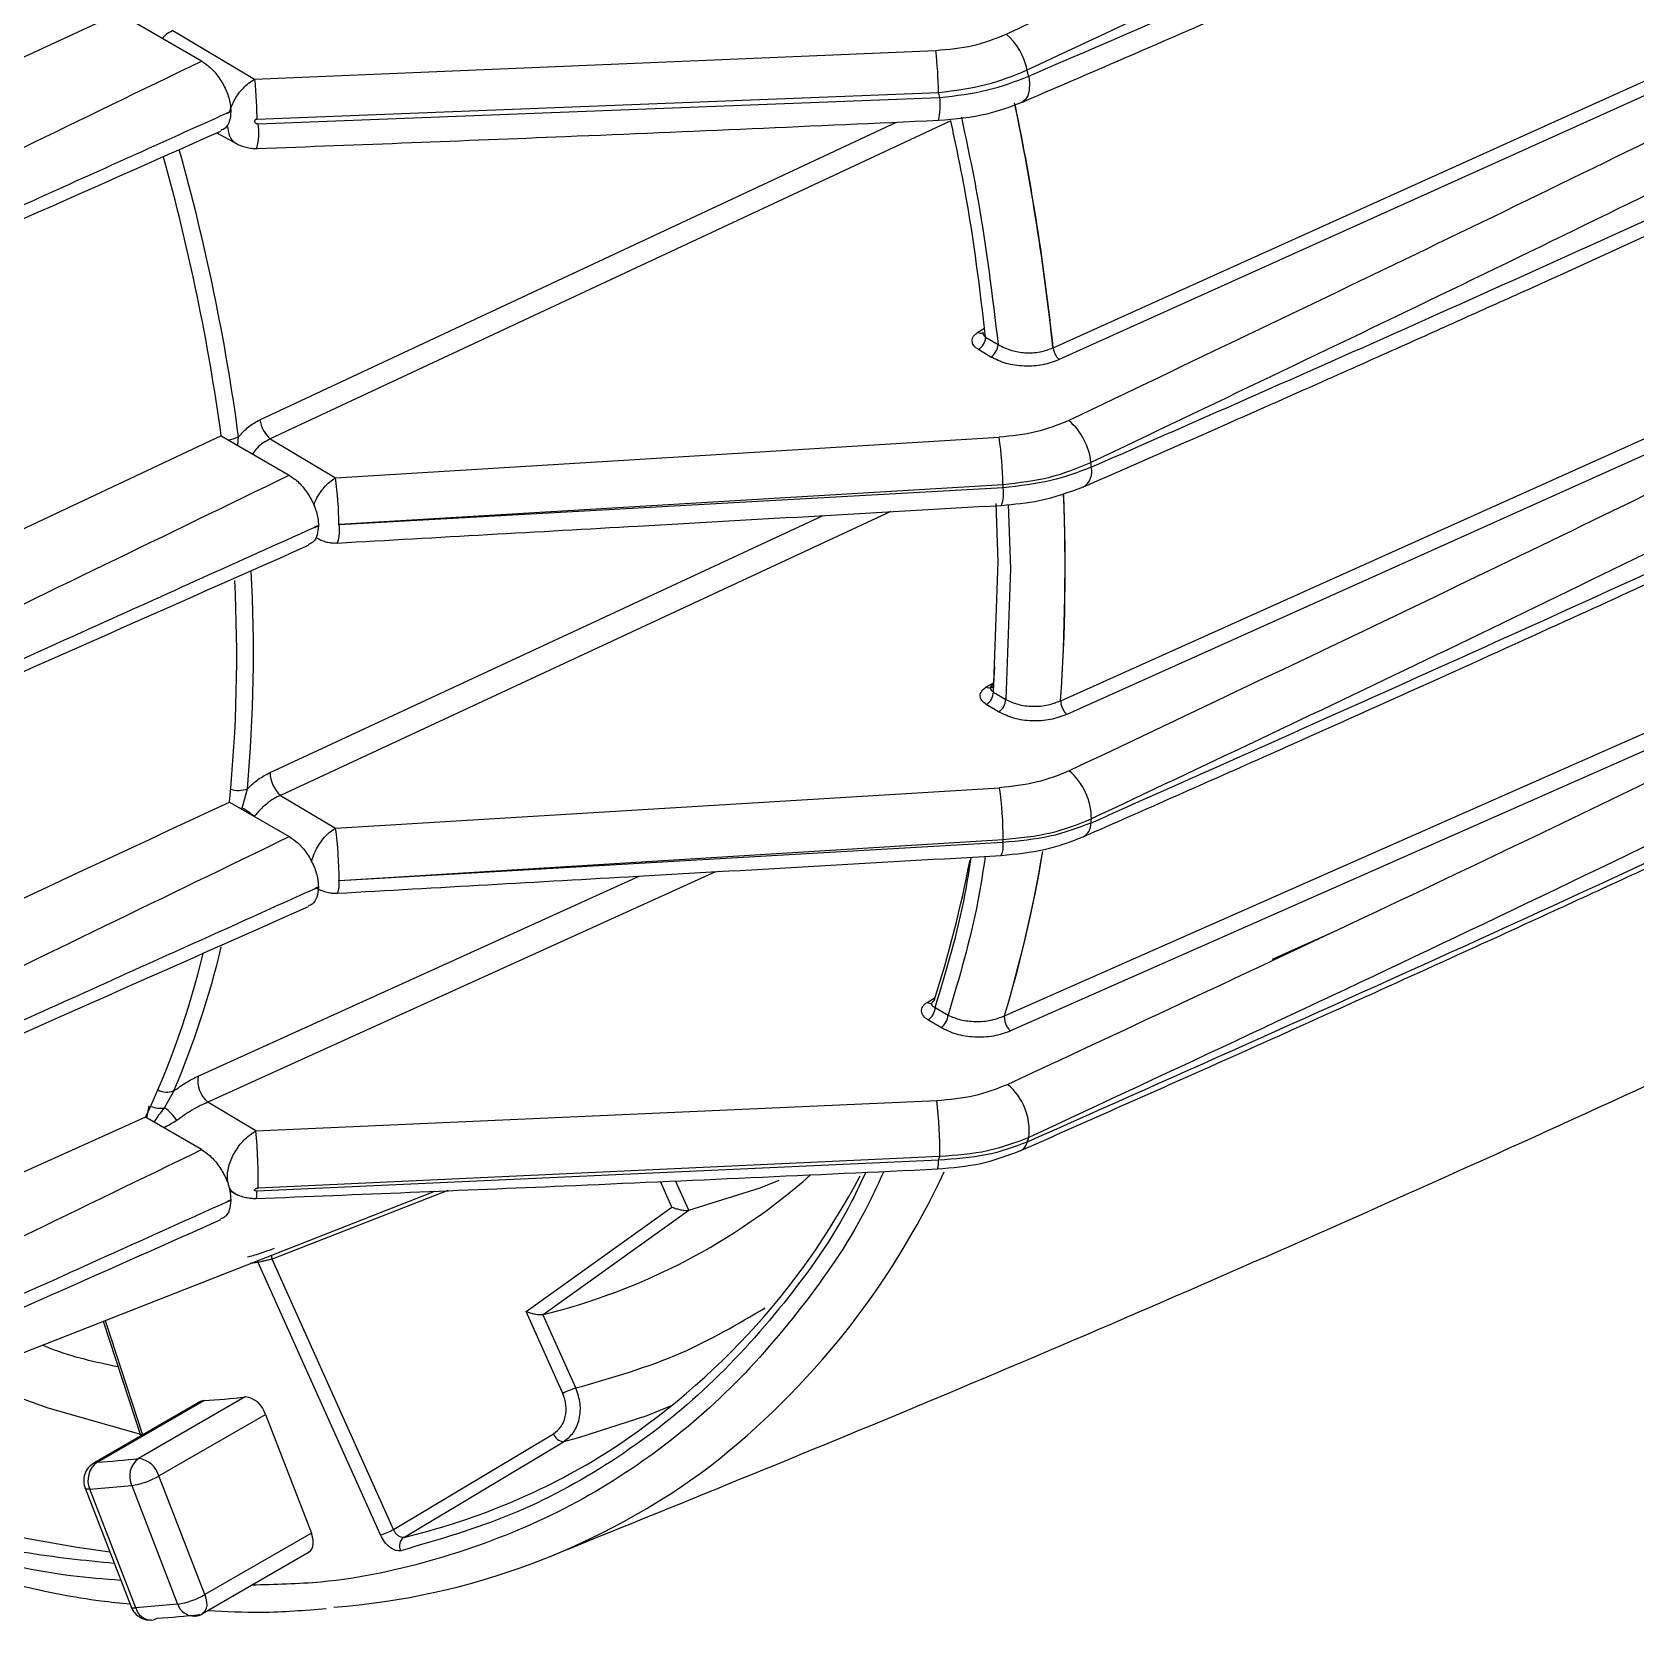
# Model space of a CAD drawing. Extents: x 17.1 to 113.1, y 3.8 to 84.5.
# Drawn here: x 22.894 to 25.234, y 5.769 to 8.1 of the extents above; entities that cross this region are included whole.
import ezdxf

# ---------------------------------------------------------------- set-up
doc = ezdxf.new("R2010")
doc.units = 0
doc.header["$MEASUREMENT"] = 0
doc.layers.add('OBJECT', color=7, linetype='CONTINUOUS')

msp = doc.modelspace()

# ---------------------------------------------------------------- linework, layer by layer
at = {"layer": 'OBJECT'}
for p, q in [((24.3839, 7.6391), (26.4544, 8.5737)), ((26.4634, 8.5564), (24.3929, 7.6218)), ((21.333, 7.3471), (23.0199, 8.1276)), ((23.141, 8.0577), (23.0199, 8.1276)), ((23.0991, 8.1022), (23.2183, 8.031)), ((23.2183, 8.031), (24.2126, 8.0732)), ((23.2183, 8.031), (23.2184, 8.0309)), ((23.2217, 7.9726), (24.2166, 8.0118)), ((23.1837, 7.9842), (23.1837, 7.984)), ((23.2237, 7.9661), (24.2184, 8.0043)), ((24.3949, 7.1239), (26.3295, 7.993)), ((23.2261, 7.534), (24.1552, 7.9685)), ((24.2346, 7.9706), (23.2412, 7.5061)), ((26.3385, 7.9734), (24.4039, 7.104)), ((23.1633, 7.9529), (23.1936, 7.9362)), ((24.2741, 7.6618), (24.2835, 7.6677)), ((24.2808, 7.6619), (24.2816, 7.6614)), ((24.2854, 7.6547), (24.3036, 7.6438)), ((24.293, 7.6256), (24.2748, 7.6365)), ((23.1697, 7.5104), (21.5447, 6.7464)), ((23.1697, 7.5104), (23.2689, 7.4531)), ((23.1941, 7.4963), (23.195, 7.509)), ((23.2412, 7.5061), (23.3364, 7.4493)), ((23.3364, 7.4493), (24.3052, 7.5084)), ((24.3131, 6.664), (26.1113, 7.4587)), ((23.3416, 7.3814), (24.3105, 7.4396)), ((24.3109, 7.4348), (23.3417, 7.3808)), ((26.12, 7.4369), (24.3217, 6.6419)), ((24.1469, 7.3999), (23.2564, 6.9858)), ((24.3037, 7.3267), (24.3008, 7.412)), ((24.3185, 7.4103), (24.3217, 7.3163)), ((23.2411, 7.0192), (24.0482, 7.3942)), ((23.3116, 7.3796), (23.3116, 7.3794)), ((23.3075, 7.3624), (23.3111, 7.3605)), ((24.2969, 7.1366), (24.3037, 7.3267)), ((24.3217, 7.3163), (24.3149, 7.1258)), ((24.2984, 7.1741), (24.2967, 7.1486)), ((24.2859, 7.1435), (24.2968, 7.1502)), ((24.3043, 7.1076), (24.2863, 7.1184)), ((24.2969, 7.1366), (24.3149, 7.1258)), ((24.3946, 7.1238), (24.3946, 7.1228)), ((24.3949, 7.1229), (24.3949, 7.1239)), ((23.1817, 6.976), (23.2689, 6.9256)), ((23.2002, 6.9672), (23.2079, 6.9955)), ((23.2564, 6.9858), (23.3364, 6.938)), ((23.3364, 6.938), (24.3056, 6.9969)), ((23.2002, 6.9672), (23.1979, 6.9666)), ((24.3105, 6.917), (23.3416, 6.8611)), ((23.3417, 6.8617), (24.3109, 6.9214)), ((23.1362, 6.576), (23.7796, 6.8679)), ((23.8912, 6.8743), (23.1503, 6.5379)), ((23.3086, 6.8506), (23.3111, 6.8493)), ((23.3116, 6.8519), (23.3116, 6.8521)), ((24.7988, 6.7889), (24.7037, 6.7463)), ((24.2001, 6.6836), (24.2119, 6.6908)), ((24.2118, 6.6762), (24.2306, 6.665)), ((24.22, 6.6468), (24.2012, 6.658)), ((24.3128, 6.6639), (24.3125, 6.6608)), ((24.3128, 6.6609), (24.3131, 6.664)), ((23.0609, 6.5149), (23.0646, 6.5328)), ((23.087, 6.5296), (23.1004, 6.5542)), ((23.2203, 6.4961), (23.1503, 6.5379)), ((23.2203, 6.4961), (24.2142, 6.5403)), ((23.0594, 6.5158), (21.3979, 5.769)), ((23.141, 6.4687), (23.0594, 6.5158)), ((24.2166, 6.4533), (23.2215, 6.4082)), ((24.2184, 6.4587), (23.2237, 6.4125)), ((23.8275, 6.3846), (23.8106, 6.4221)), ((23.852, 6.3801), (23.8327, 6.4231)), ((22.6305, 6.0743), (23.4815, 6.408)), ((23.1782, 6.3926), (23.1837, 6.395)), ((23.1822, 6.4088), (23.1938, 6.4024)), ((23.1837, 6.395), (23.1837, 6.3952)), ((23.5003, 6.4088), (23.2439, 6.3088)), ((23.6146, 6.2324), (23.8275, 6.3846)), ((23.6395, 6.228), (23.8524, 6.3802)), ((23.8524, 6.3802), (23.852, 6.3801)), ((23.2234, 6.3041), (23.2119, 6.3023)), ((23.2222, 6.3063), (23.2234, 6.3041)), ((23.4021, 5.9062), (23.2234, 6.3041)), ((23.4211, 5.9142), (23.2439, 6.3088)), ((23.6683, 6.1127), (23.6146, 6.2324)), ((23.6395, 6.228), (23.6392, 6.2279)), ((23.6874, 6.1207), (23.6392, 6.2279)), ((22.9974, 6.2182), (23.0523, 6.0506)), ((23.0002, 6.2193), (23.055, 6.0521)), ((23.1395, 6.1009), (22.9839, 6.0111)), ((22.9887, 6.0125), (23.1442, 6.1023)), ((23.2048, 6.1077), (23.0492, 6.0179)), ((23.0785, 5.9923), (23.2341, 6.0821)), ((23.2341, 6.0821), (23.3013, 5.9089)), ((23.4211, 5.9142), (23.6547, 6.0538)), ((23.436, 5.9027), (23.6694, 6.0423)), ((23.6913, 6.0479), (23.6694, 6.0423)), ((22.971, 5.9743), (23.0382, 5.8011)), ((22.9777, 5.9729), (23.039, 5.9784)), ((23.0449, 5.7997), (22.9777, 5.9729)), ((23.039, 5.9784), (23.1061, 5.8052)), ((23.1457, 5.8191), (23.0785, 5.9923)), ((23.3013, 5.9089), (23.1457, 5.8191)), ((23.1424, 5.7915), (23.2979, 5.8813)), ((23.0384, 5.8012), (23.0401, 5.797)), ((23.1061, 5.8052), (23.0449, 5.7997))]:
    msp.add_line(p, q, dxfattribs=at)
at = {"layer": 'OBJECT', "flags": 128}
for points in [[(24.3482, 8.0355), (24.3494, 8.0247), (24.349, 8.015), (24.3468, 8.0069), (24.3431, 8.0009), (24.338, 7.9973)], [(23.3116, 7.3796), (23.3085, 7.3782), (23.3061, 7.377)], [(24.2967, 7.1486), (24.2963, 7.1465), (24.2956, 7.1448), (24.2946, 7.1434), (24.2933, 7.1425), (24.2917, 7.1421), (24.2899, 7.1421), (24.2879, 7.1426), (24.2859, 7.1435)], [(23.8524, 6.3802), (23.9563, 6.413), (23.9841, 6.424)], [(22.791, 6.1372), (22.9165, 6.0917), (23.0555, 6.0524)], [(23.1442, 6.1023), (23.1408, 6.1015), (23.1395, 6.1009)], [(23.8286, 6.0956), (23.7908, 6.0802), (23.6913, 6.0479)], [(22.9839, 6.0111), (22.9852, 6.0117), (22.9887, 6.0125)], [(22.9777, 5.9729), (22.9745, 5.9728), (22.9723, 5.9732), (22.9711, 5.974), (22.971, 5.9743)], [(23.2979, 5.8813), (23.2999, 5.8828), (23.3021, 5.8856), (23.3035, 5.8893), (23.3041, 5.8936), (23.3039, 5.8984), (23.303, 5.9036), (23.3013, 5.9089)], [(23.1457, 5.8191), (23.1474, 5.8138), (23.1484, 5.8086), (23.1485, 5.8038), (23.1479, 5.7995), (23.1465, 5.7958), (23.1444, 5.793), (23.1424, 5.7915)], [(23.0382, 5.8011), (23.0383, 5.8009), (23.0395, 5.8), (23.0417, 5.7996), (23.0449, 5.7997)], [(23.0679, 5.782), (23.0721, 5.7827), (23.0764, 5.7846)], [(23.1383, 5.7901), (23.1339, 5.7883), (23.1308, 5.7876)]]:
    msp.add_lwpolyline(points, dxfattribs=at)
at = {"layer": 'OBJECT'}
for centre, radius, start, end in [((24.2549, 8.0261), 0.0931, 11.4605, 49.4003), ((23.5979, 8.0023), 0.6188, 0.8779, 6.5725), ((20.1383, 7.0496), 4.3238, 13.1798, 13.3033), ((19.9258, 6.9849), 4.4119, 13.3602, 13.4601), ((24.1283, 7.9927), 0.0908, 346.2754, 7.3509), ((20.7032, 7.2456), 3.7014, 6.102, 11.7043), ((20.7337, 7.2504), 3.6709, 6.0795, 11.6625), ((23.1239, 7.953), 0.1006, 346.9405, 7.4854), ((20.1271, 7.0926), 3.0712, 7.818, 15.5811), ((20.1527, 7.0998), 3.0697, 7.6615, 15.6581), ((24.2788, 7.6684), 0.00808, 234.6712, 287.9724), ((24.262, 7.6562), 0.0235, 303.0904, 356.3183), ((24.2802, 7.6453), 0.0235, 303.0915, 356.3172), ((23.2704, 7.54), 0.0447, 187.7073, 229.2907), ((24.3463, 7.462), 0.0933, 5.8361, 49.5594), ((23.1754, 7.5525), 0.0477, 274.5505, 294.3635), ((23.7984, 7.4345), 0.5121, 0.5779, 8.2983), ((21.0106, 7.1836), 3.4405, 4.6882, 4.7992), ((22.8237, 7.3755), 0.5179, 0.6564, 8.1948), ((24.4137, 7.4585), 0.0267, 303.1646, 13.6523), ((24.2612, 7.4264), 0.0504, 339.8737, 9.5507), ((20.6098, 7.126), 3.714, 4.7682, 4.8435), ((21.6154, 7.3158), 2.7859, 356.0476, 2.2633), ((21.6442, 7.3154), 2.7573, 356.016, 2.2567), ((23.2889, 7.372), 0.0535, 340.4959, 9.4051), ((21.0719, 7.1916), 2.1449, 354.7551, 3.2552), ((21.0749, 7.1878), 2.1174, 354.2582, 3.0195), ((24.2735, 7.1381), 0.0235, 303.0898, 356.317), ((24.2915, 7.1273), 0.0235, 303.0915, 356.3172), ((24.403, 7.1049), 0.0207, 113.1063, 113.8353), ((23.2847, 7.019), 0.0436, 179.7194, 229.5404), ((24.3485, 6.9518), 0.0912, 359.737, 49.7769), ((23.1945, 7.0291), 0.0362, 252.4717, 291.7289), ((23.7969, 6.923), 0.5141, 359.8234, 8.2684), ((23.1459, 6.8695), 0.1118, 50.0678, 60.9349), ((22.8208, 6.8642), 0.5209, 359.7271, 8.1509), ((24.4174, 6.9443), 0.0217, 298.8731, 2.836), ((21.9203, 7.1796), 2.5297, 354.6882, 354.8249), ((24.2761, 6.9116), 0.0349, 337.0604, 8.842), ((21.5589, 7.1754), 2.7638, 354.6346, 354.7261), ((22.4841, 7.2352), 1.8115, 342.3602, 349.058), ((22.4536, 7.2227), 1.9414, 343.273, 350.5535), ((22.4546, 7.2226), 1.9406, 343.2723, 350.5028), ((23.309, 6.856), 0.033, 336.6542, 8.9238), ((21.9049, 7.0565), 1.2748, 334.9054, 346.3104), ((21.8861, 7.071), 1.3197, 336.9489, 346.5826), ((24.2048, 6.6904), 0.00829, 235.1706, 285.6952), ((24.1884, 6.6777), 0.0235, 303.0909, 356.3165), ((24.2072, 6.6665), 0.0235, 303.0885, 356.3176), ((24.317, 6.6542), 0.0106, 111.6706, 113.0764), ((23.0908, 6.5814), 0.0288, 242.4042, 289.6113), ((23.1765, 6.5694), 0.0409, 170.6275, 230.212), ((24.2617, 6.4969), 0.0872, 353.0168, 50.2447), ((23.0811, 6.5693), 0.0402, 249.1153, 278.4143), ((23.5841, 6.4675), 0.6343, 359.21, 6.5914), ((23.0391, 6.4641), 0.0812, 35.6015, 53.8204), ((22.4635, 6.424), 0.7602, 359.1328, 5.4433), ((22.6663, 7.026), 1.7665, 341.9827, 342.208), ((24.3286, 6.4834), 0.0179, 292.9451, 347.9633), ((24.1892, 6.4502), 0.0276, 339.0505, 6.3812), ((22.4766, 7.0287), 1.8326, 341.7006, 341.879), ((23.4217, 7.1213), 0.9195, 283.7028, 311.3755), ((23.157, 6.9252), 1.0668, 301.8072, 332.3732), ((23.1608, 6.9317), 1.1738, 308.0178, 335.0356), ((23.2662, 6.3164), 0.0236, 184.8995, 198.7454), ((23.7102, 6.0395), 0.0843, 105.7214, 119.7685), ((23.0796, 7.1671), 1.0668, 273.4766, 276.7422), ((23.2002, 6.0728), 0.0352, 15.1926, 82.4241), ((23.6705, 6.0589), 0.0166, 197.5508, 266.217), ((23.2453, 7.6994), 1.8334, 245.6295, 262.5299), ((22.924, 7.0773), 1.0668, 273.4766, 276.7422), ((23.0682, 5.9919), 0.0322, 126.0933, 204.8037), ((23.0446, 5.983), 0.0352, 15.1926, 82.4241), ((23.2079, 6.8645), 0.9885, 283.3454, 301.1538), ((23.008, 5.9858), 0.0329, 125.9471, 203.143), ((23.2544, 6.8489), 1.0512, 274.3397, 306.7761), ((23.0215, 6.0915), 0.1145, 278.7777, 299.8913), ((23.3793, 5.9874), 0.0843, 285.7217, 299.7682), ((23.4454, 5.8904), 0.0155, 127.3348, 207.8951), ((23.0887, 5.9183), 0.1145, 278.7777, 299.8913), ((23.0679, 5.8058), 0.0237, 194.735, 270.1327), ((23.0034, 6.9502), 1.1679, 273.5854, 276.6335), ((23.1301, 5.8128), 0.0251, 197.5417, 271.4628)]:
    msp.add_arc(centre, radius, start, end, dxfattribs=at)
for points, knots in [([(24.3155, 8.0967), (24.7209, 8.2894), (25.5324, 8.6751), (26.5465, 9.194), (27.1451, 9.5258), (27.3635, 9.6469)], [0, 0, 0, 0, 0.388118, 0.776745, 1, 1, 1, 1]), ([(24.3461, 8.0446), (24.535, 8.1332), (24.9192, 8.3134), (25.4962, 8.5951), (26.07, 8.8839), (26.6357, 9.1783), (27.095, 9.4235), (27.3663, 9.5744), (27.4558, 9.6242)], [0, 0, 0, 0, 0.176451, 0.3589388, 0.5474679, 0.7276616, 0.9101702, 1, 1, 1, 1]), ([(24.3482, 8.0355), (24.563, 8.1285), (25.0051, 8.32), (25.6755, 8.6234), (26.1262, 8.8369), (26.3576, 8.9466)], [0, 0, 0, 0, 0.315, 0.648332, 1, 1, 1, 1]), ([(24.338, 7.9973), (24.4007, 8.0243), (24.5132, 8.0728), (24.6619, 8.1376), (24.7774, 8.1883), (24.8732, 8.2306), (25.053, 8.3103), (25.2792, 8.4119), (25.5447, 8.533), (25.7129, 8.6108), (25.8362, 8.6681), (25.9291, 8.7116), (26.0466, 8.7668), (26.1888, 8.8342), (26.2915, 8.8833), (26.347, 8.9099)], [0, 0, 0, 0, 0.091691, 0.164514, 0.218476, 0.261777, 0.30597, 0.484367, 0.5981, 0.703041, 0.737311, 0.783982, 0.843319, 0.915324, 1, 1, 1, 1]), ([(26.4634, 8.5564), (26.1264, 8.3817), (25.4523, 8.0324), (24.7553, 7.6995), (24.4068, 7.533)], [0, 0, 0, 0, 0.499931, 1, 1, 1, 1]), ([(26.522, 8.5089), (26.1784, 8.3306), (25.4958, 7.9764), (24.7897, 7.639), (24.4391, 7.4715)], [0, 0, 0, 0, 0.50338, 1, 1, 1, 1]), ([(24.4396, 7.4648), (24.6026, 7.5364), (24.9381, 7.6839), (25.4492, 7.9162), (25.9836, 8.1649), (26.3436, 8.3389), (26.5283, 8.4281)], [0, 0, 0, 0, 0.22962, 0.472827, 0.72962, 1, 1, 1, 1]), ([(24.4283, 7.4362), (24.4935, 7.4647), (24.6104, 7.5159), (24.765, 7.5845), (24.885, 7.638), (24.9847, 7.6827), (25.1716, 7.7669), (25.4068, 7.8743), (25.6827, 8.0022), (25.8576, 8.0843), (25.9858, 8.1449), (26.0823, 8.1908), (26.2045, 8.2491), (26.3523, 8.3203), (26.459, 8.3722), (26.5167, 8.4002)], [0, 0, 0, 0, 0.09169, 0.164513, 0.218477, 0.261778, 0.305972, 0.48437, 0.598102, 0.703044, 0.737312, 0.783982, 0.843318, 0.915323, 1, 1, 1, 1]), ([(23.0991, 8.1022), (23.0956, 8.1005), (23.0899, 8.0977), (23.0856, 8.0926), (23.0839, 8.0906)], [0, 0, 0, 0, 0.606097, 1, 1, 1, 1]), ([(24.2126, 8.0732), (24.2312, 8.0748), (24.2684, 8.0782), (24.2997, 8.0905), (24.3155, 8.0967)], [0, 0, 0, 0, 0.498689, 1, 1, 1, 1]), ([(24.3355, 6.4669), (24.4188, 6.5036), (24.5733, 6.5719), (24.7859, 6.6674), (24.9625, 6.7474), (25.106, 6.8131), (25.2285, 6.8695), (25.3424, 6.9223), (25.5257, 7.0078), (25.778, 7.1269), (26.0812, 7.2726), (26.3653, 7.4113), (26.6226, 7.5388), (26.822, 7.6391), (26.9758, 7.7171), (27.1024, 7.7817), (27.2587, 7.8622), (27.4447, 7.9589), (27.5929, 8.0365), (27.6787, 8.0822), (27.6931, 8.0899)], [0, 0, 0, 0, 0.071655, 0.133072, 0.184261, 0.22523, 0.258397, 0.291507, 0.325145, 0.419722, 0.514664, 0.595221, 0.674581, 0.746977, 0.776419, 0.814924, 0.862775, 0.919976, 0.986531, 1, 1, 1, 1]), ([(27.6931, 8.0977), (27.4881, 7.9901), (27.0658, 7.7683), (26.4086, 7.439), (25.7252, 7.1084), (25.0373, 6.7873), (24.5734, 6.5808), (24.3461, 6.4796)], [0, 0, 0, 0, 0.190637, 0.392769, 0.598173, 0.803117, 1, 1, 1, 1]), ([(21.9522, 7.4793), (22.1739, 7.5875), (22.5697, 7.7806), (22.9665, 7.973), (23.141, 8.0577)], [0, 0, 0, 0, 0.560008, 1, 1, 1, 1]), ([(23.141, 8.0577), (23.1459, 8.0543), (23.1555, 8.0477), (23.1684, 8.0317), (23.178, 8.0136), (23.183, 7.997), (23.1835, 7.9877), (23.1837, 7.9842)], [0, 0, 0, 0, 0.217203, 0.434333, 0.650165, 0.864389, 1, 1, 1, 1]), ([(23.1821, 7.9844), (23.1844, 7.9904), (23.189, 8.0027), (23.1998, 8.0164), (23.2098, 8.0257), (23.2155, 8.0291), (23.2184, 8.0309)], [0, 0, 0, 0, 0.313339, 0.634281, 0.811708, 1, 1, 1, 1]), ([(23.2184, 8.0309), (23.2188, 8.0265), (23.2196, 8.018), (23.2206, 8.0013), (23.2213, 7.9858), (23.2216, 7.9767), (23.2217, 7.9726)], [0, 0, 0, 0, 0.295101, 0.569756, 0.806961, 1, 1, 1, 1]), ([(24.2166, 8.0118), (24.2403, 8.0148), (24.2872, 8.0206), (24.3266, 8.0366), (24.3461, 8.0446)], [0, 0, 0, 0, 0.506803, 1, 1, 1, 1]), ([(24.2184, 8.0043), (24.2423, 8.0072), (24.2892, 8.0129), (24.3288, 8.028), (24.3482, 8.0355)], [0, 0, 0, 0, 0.509049, 1, 1, 1, 1]), ([(23.1837, 7.984), (23.1833, 7.9794), (23.1825, 7.9696), (23.1771, 7.9598), (23.1712, 7.9573), (23.1689, 7.9563)], [0, 0, 0, 0, 0.34784, 0.742005, 1, 1, 1, 1]), ([(23.1837, 7.9842), (23.1827, 7.9837), (23.1808, 7.9828), (23.179, 7.982), (23.1782, 7.9816)], [0, 0, 0, 0, 0.559993, 1, 1, 1, 1]), ([(23.1782, 7.9816), (23.1792, 7.982), (23.1811, 7.9828), (23.1829, 7.9836), (23.1837, 7.984)], [0, 0, 0, 0, 0.5599937, 1, 1, 1, 1]), ([(24.2165, 7.9712), (24.2408, 7.9733), (24.2842, 7.9772), (24.3216, 7.9912), (24.3381, 7.9974)], [0, 0, 0, 0, 0.559422, 1, 1, 1, 1]), ([(26.5283, 7.986), (26.3436, 7.8902), (25.9836, 7.7034), (25.4492, 7.4363), (24.9381, 7.1868), (24.6026, 7.0283), (24.4396, 6.9514)], [0, 0, 0, 0, 0.27038, 0.527173, 0.77038, 1, 1, 1, 1]), ([(23.1782, 7.9816), (23.1778, 7.9814), (23.0834, 7.9388), (22.9217, 7.8659), (22.7437, 7.7856), (22.6591, 7.7475), (22.6418, 7.7397), (22.6413, 7.7394)], [0, 0, 0, 0, 0.002464, 0.527441, 0.903158, 0.997088, 1, 1, 1, 1]), ([(23.1786, 7.9636), (23.1793, 7.9582), (23.1803, 7.9496), (23.1852, 7.9425), (23.1884, 7.9394), (23.1903, 7.9381), (23.1913, 7.9375), (23.1918, 7.9372), (23.1919, 7.9371)], [0, 0, 0, 0, 0.464823, 0.730673, 0.871917, 0.944596, 0.981447, 1, 1, 1, 1]), ([(23.2217, 7.9726), (23.2211, 7.9726), (23.2204, 7.9725), (23.2194, 7.972), (23.2189, 7.9715), (23.2185, 7.9709), (23.2183, 7.9702), (23.2183, 7.9694), (23.2186, 7.9685), (23.2194, 7.9675), (23.2207, 7.9667), (23.2221, 7.9662), (23.2232, 7.9662), (23.2237, 7.9661)], [0, 0, 0, 0, 0.13574, 0.194591, 0.250843, 0.311563, 0.37511, 0.438068, 0.500883, 0.619799, 0.750938, 0.873701, 1, 1, 1, 1]), ([(23.2222, 7.93), (23.3722, 7.9357), (23.7038, 7.9484), (24.0351, 7.9631), (24.2165, 7.9712)], [0, 0, 0, 0, 0.452475, 1, 1, 1, 1]), ([(24.2854, 7.6547), (24.277, 7.7249), (24.2646, 7.8287), (24.2419, 7.9359), (24.2346, 7.9706)], [0, 0, 0, 0, 0.676025, 1, 1, 1, 1]), ([(24.25, 7.9757), (24.2585, 7.9357), (24.2822, 7.8231), (24.2952, 7.7141), (24.3036, 7.6438)], [0, 0, 0, 0, 0.35548, 1, 1, 1, 1]), ([(26.3385, 7.9734), (26.0215, 7.811), (25.3877, 7.4865), (24.734, 7.1764), (24.4073, 7.0214)], [0, 0, 0, 0, 0.500229, 1, 1, 1, 1]), ([(21.9657, 7.4219), (22.1487, 7.5029), (22.55, 7.6806), (22.951, 7.8586), (23.1692, 7.9555)], [0, 0, 0, 0, 0.455752, 1, 1, 1, 1]), ([(23.1918, 7.9372), (23.194, 7.9361), (23.1984, 7.9339), (23.206, 7.9316), (23.2141, 7.9301), (23.2194, 7.93), (23.2222, 7.93)], [0, 0, 0, 0, 0.247422, 0.487124, 0.732383, 1, 1, 1, 1]), ([(24.4391, 6.9454), (24.7897, 7.1016), (25.4958, 7.4161), (26.1784, 7.7462), (26.522, 7.9124)], [0, 0, 0, 0, 0.49662, 1, 1, 1, 1]), ([(24.4279, 6.9253), (24.5184, 6.9652), (24.6875, 7.0399), (24.9219, 7.145), (25.1202, 7.235), (25.2837, 7.3098), (25.4224, 7.3738), (25.5479, 7.4321), (25.6709, 7.4896), (25.7955, 7.5482), (25.9327, 7.6132), (26.0947, 7.6905), (26.2913, 7.7852), (26.4336, 7.8548), (26.5107, 7.8925)], [0, 0, 0, 0, 0.127673, 0.238652, 0.332946, 0.410559, 0.472851, 0.532128, 0.591338, 0.650482, 0.712496, 0.790612, 0.886445, 1, 1, 1, 1]), ([(24.2748, 7.6365), (24.2723, 7.6383), (24.2674, 7.642), (24.2651, 7.6491), (24.267, 7.6562), (24.2717, 7.6599), (24.2741, 7.6618)], [0, 0, 0, 0, 0.250074, 0.499948, 0.749383, 1, 1, 1, 1]), ([(24.2808, 7.6619), (24.281, 7.661), (24.2813, 7.6593), (24.2829, 7.6569), (24.2845, 7.6554), (24.2854, 7.6547)], [0, 0, 0, 0, 0.338146, 0.635178, 1, 1, 1, 1]), ([(24.3036, 7.6438), (24.3099, 7.6405), (24.3215, 7.6346), (24.3434, 7.6312), (24.3651, 7.6321), (24.3776, 7.6368), (24.3837, 7.639)], [0, 0, 0, 0, 0.275543, 0.500053, 0.755367, 1, 1, 1, 1]), ([(24.3839, 7.6391), (24.3842, 7.6376), (24.3847, 7.6344), (24.3868, 7.6293), (24.3897, 7.6248), (24.3918, 7.6228), (24.3929, 7.6218)], [0, 0, 0, 0, 0.241912, 0.499998, 0.758083, 1, 1, 1, 1]), ([(24.3929, 7.6218), (24.3851, 7.6189), (24.3695, 7.6131), (24.3417, 7.6115), (24.3144, 7.6152), (24.3001, 7.6222), (24.293, 7.6256)], [0, 0, 0, 0, 0.249736, 0.499486, 0.74926, 1, 1, 1, 1]), ([(23.195, 7.509), (23.1998, 7.5143), (23.2092, 7.5248), (23.2204, 7.5309), (23.2261, 7.534)], [0, 0, 0, 0, 0.500343, 1, 1, 1, 1]), ([(24.4068, 7.533), (24.3913, 7.5267), (24.3603, 7.5142), (24.3235, 7.5103), (24.3052, 7.5084)], [0, 0, 0, 0, 0.50155, 1, 1, 1, 1]), ([(23.2412, 7.5061), (23.2378, 7.5044), (23.231, 7.501), (23.2221, 7.4933), (23.2176, 7.487), (23.2154, 7.484)], [0, 0, 0, 0, 0.3525921, 0.6946309, 1, 1, 1, 1]), ([(24.3105, 7.4396), (24.334, 7.4423), (24.3805, 7.4477), (24.4197, 7.4636), (24.4391, 7.4715)], [0, 0, 0, 0, 0.503406, 1, 1, 1, 1]), ([(22.0462, 6.8589), (22.2742, 6.97), (22.6813, 7.1684), (23.0894, 7.3661), (23.2689, 7.4531)], [0, 0, 0, 0, 0.560008, 1, 1, 1, 1]), ([(23.2689, 7.4531), (23.2737, 7.4498), (23.2834, 7.4431), (23.2963, 7.4271), (23.3059, 7.409), (23.3109, 7.3924), (23.3114, 7.3832), (23.3116, 7.3796)], [0, 0, 0, 0, 0.217202, 0.434334, 0.650167, 0.86439, 1, 1, 1, 1]), ([(23.305, 7.4093), (23.306, 7.4121), (23.308, 7.4182), (23.3135, 7.4271), (23.3201, 7.4357), (23.3279, 7.4436), (23.3335, 7.4474), (23.3364, 7.4493)], [0, 0, 0, 0, 0.169246, 0.362394, 0.565242, 0.777778, 1, 1, 1, 1]), ([(24.4396, 7.4648), (24.4205, 7.4575), (24.3813, 7.4425), (24.3348, 7.4374), (24.3109, 7.4348)], [0, 0, 0, 0, 0.488529, 1, 1, 1, 1]), ([(26.3576, 7.466), (26.1262, 7.3482), (25.6755, 7.1187), (25.0051, 6.7924), (24.563, 6.5864), (24.3482, 6.4863)], [0, 0, 0, 0, 0.351668, 0.685, 1, 1, 1, 1]), ([(24.3086, 7.4091), (24.3273, 7.4108), (24.3701, 7.4148), (24.4073, 7.4285), (24.4283, 7.4362)], [0, 0, 0, 0, 0.436517, 1, 1, 1, 1]), ([(24.3174, 6.5639), (24.6216, 6.7058), (25.2314, 6.9902), (25.8233, 7.2878), (26.12, 7.4369)], [0, 0, 0, 0, 0.498752, 1, 1, 1, 1]), ([(23.3393, 7.3541), (23.4855, 7.3624), (23.8086, 7.3806), (24.1317, 7.399), (24.3086, 7.4091)], [0, 0, 0, 0, 0.452472, 1, 1, 1, 1]), ([(23.3061, 7.377), (23.3056, 7.3768), (23.1964, 7.3276), (23.0199, 7.248), (22.8272, 7.161), (22.7426, 7.1229), (22.7253, 7.1151), (22.7247, 7.1148)], [0, 0, 0, 0, 0.002275, 0.563506, 0.91051, 0.997261, 1, 1, 1, 1]), ([(23.3116, 7.3794), (23.3112, 7.3748), (23.3104, 7.3651), (23.305, 7.3552), (23.2991, 7.3527), (23.2967, 7.3517)], [0, 0, 0, 0, 0.347845, 0.742003, 1, 1, 1, 1]), ([(23.3061, 7.377), (23.3071, 7.3775), (23.3089, 7.3783), (23.3108, 7.379), (23.3116, 7.3794)], [0, 0, 0, 0, 0.560015, 1, 1, 1, 1]), ([(23.3417, 7.3808), (23.3416, 7.3808), (23.3415, 7.3808), (23.3414, 7.3808), (23.3413, 7.3809), (23.3412, 7.3809), (23.3412, 7.381), (23.3412, 7.3811), (23.3412, 7.3812), (23.3412, 7.3812), (23.3413, 7.3813), (23.3413, 7.3813), (23.3415, 7.3814), (23.3416, 7.3814), (23.3416, 7.3814)], [0, 0, 0, 0, 0.14846, 0.270216, 0.325866, 0.380992, 0.499258, 0.560332, 0.615032, 0.666467, 0.718978, 0.77612, 0.84064, 1, 1, 1, 1]), ([(22.0597, 6.8027), (22.2478, 6.8859), (22.6604, 7.0685), (23.0727, 7.2514), (23.2971, 7.3509)], [0, 0, 0, 0, 0.455736, 1, 1, 1, 1]), ([(23.3112, 7.3604), (23.3136, 7.3593), (23.3181, 7.3571), (23.3257, 7.355), (23.3332, 7.3539), (23.3376, 7.3542), (23.3398, 7.3544)], [0, 0, 0, 0, 0.255132, 0.495449, 0.73852, 1, 1, 1, 1]), ([(23.6486, 5.8744), (23.8347, 5.9499), (24.2225, 6.1069), (24.8073, 6.3602), (25.4035, 6.6311), (25.9814, 6.9061), (26.3578, 7.0963), (26.5389, 7.1878)], [0, 0, 0, 0, 0.1902424, 0.3962076, 0.6023972, 0.8087754, 1, 1, 1, 1]), ([(24.2863, 7.1184), (24.2838, 7.1202), (24.279, 7.1239), (24.2768, 7.1309), (24.2788, 7.138), (24.2835, 7.1417), (24.2859, 7.1435)], [0, 0, 0, 0, 0.250044, 0.499888, 0.749256, 1, 1, 1, 1]), ([(24.2967, 7.1486), (24.2955, 7.1476), (24.2931, 7.1458), (24.2921, 7.1424), (24.293, 7.1398), (24.2947, 7.1378), (24.2961, 7.137), (24.2969, 7.1366)], [0, 0, 0, 0, 0.247052, 0.499455, 0.726368, 0.857452, 1, 1, 1, 1]), ([(24.3149, 7.1258), (24.3206, 7.1231), (24.332, 7.1178), (24.3542, 7.1151), (24.3764, 7.1167), (24.3888, 7.1215), (24.3946, 7.1238)], [0, 0, 0, 0, 0.2504931, 0.5000217, 0.7627112, 1, 1, 1, 1]), ([(24.3949, 7.1229), (24.395, 7.1213), (24.3952, 7.1188), (24.3964, 7.1151), (24.3976, 7.1123), (24.399, 7.1097), (24.4011, 7.1066), (24.4028, 7.105), (24.4039, 7.104)], [0, 0, 0, 0, 0.24273, 0.372399, 0.504166, 0.63532, 0.763244, 1, 1, 1, 1]), ([(24.4039, 7.104), (24.3961, 7.1011), (24.3806, 7.0953), (24.3529, 7.0936), (24.3257, 7.0973), (24.3115, 7.1042), (24.3043, 7.1076)], [0, 0, 0, 0, 0.249768, 0.499524, 0.749281, 1, 1, 1, 1]), ([(23.2079, 6.9955), (23.2132, 7.0004), (23.2238, 7.0101), (23.2354, 7.0162), (23.2411, 7.0192)], [0, 0, 0, 0, 0.500466, 1, 1, 1, 1]), ([(24.4073, 7.0214), (24.3918, 7.0152), (24.3608, 7.0027), (24.324, 6.9988), (24.3056, 6.9969)], [0, 0, 0, 0, 0.50157, 1, 1, 1, 1]), ([(21.5639, 6.2222), (21.7891, 6.327), (22.3285, 6.5781), (22.8677, 6.8295), (23.1817, 6.976)], [0, 0, 0, 0, 0.4174352, 1, 1, 1, 1]), ([(23.2564, 6.9858), (23.2531, 6.9843), (23.246, 6.981), (23.2365, 6.9741), (23.2266, 6.9655), (23.2213, 6.9589), (23.218, 6.9549)], [0, 0, 0, 0, 0.233726, 0.500421, 0.69251, 1, 1, 1, 1]), ([(23.3016, 6.8884), (23.303, 6.8934), (23.3054, 6.9016), (23.3117, 6.913), (23.3185, 6.9226), (23.3269, 6.9316), (23.3332, 6.9358), (23.3364, 6.938)], [0, 0, 0, 0, 0.248584, 0.413659, 0.593929, 0.789379, 1, 1, 1, 1]), ([(24.4391, 6.9454), (24.4197, 6.9381), (24.3805, 6.9233), (24.334, 6.9191), (24.3105, 6.917)], [0, 0, 0, 0, 0.496594, 1, 1, 1, 1]), ([(24.3109, 6.9214), (24.3348, 6.9237), (24.3813, 6.9282), (24.4205, 6.9438), (24.4396, 6.9514)], [0, 0, 0, 0, 0.511471, 1, 1, 1, 1]), ([(22.0462, 6.3314), (22.2742, 6.4425), (22.6813, 6.6409), (23.0894, 6.8386), (23.2689, 6.9256)], [0, 0, 0, 0, 0.560008, 1, 1, 1, 1]), ([(23.2689, 6.9256), (23.2731, 6.9228), (23.2821, 6.9167), (23.2947, 6.902), (23.3048, 6.8841), (23.3106, 6.8666), (23.3113, 6.8565), (23.3116, 6.8521)], [0, 0, 0, 0, 0.1876001, 0.4047628, 0.6207737, 0.8351753, 1, 1, 1, 1]), ([(24.3082, 6.8981), (24.3296, 6.9002), (24.3726, 6.9044), (24.4095, 6.9183), (24.4279, 6.9253)], [0, 0, 0, 0, 0.4988017, 1, 1, 1, 1]), ([(23.3393, 6.8429), (23.4855, 6.8512), (23.8084, 6.8695), (24.1314, 6.888), (24.3082, 6.8981)], [0, 0, 0, 0, 0.452489, 1, 1, 1, 1]), ([(24.2118, 6.6762), (24.2282, 6.7301), (24.2495, 6.8001), (24.2617, 6.8777), (24.2645, 6.8956)], [0, 0, 0, 0, 0.769397, 1, 1, 1, 1]), ([(24.2848, 6.8967), (24.2814, 6.8749), (24.2688, 6.7931), (24.2467, 6.7191), (24.2306, 6.665)], [0, 0, 0, 0, 0.267427, 1, 1, 1, 1]), ([(23.3416, 6.8611), (23.3416, 6.8611), (23.3415, 6.8611), (23.3414, 6.8612), (23.3413, 6.8612), (23.3412, 6.8612), (23.3412, 6.8613), (23.3412, 6.8613), (23.3412, 6.8614), (23.3412, 6.8615), (23.3413, 6.8616), (23.3414, 6.8616), (23.3415, 6.8617), (23.3416, 6.8617), (23.3417, 6.8617)], [0, 0, 0, 0, 0.156114, 0.220098, 0.277037, 0.329652, 0.38159, 0.436517, 0.497311, 0.615066, 0.669946, 0.725272, 0.848175, 1, 1, 1, 1]), ([(22.7247, 6.5873), (22.7253, 6.5876), (22.8345, 6.6369), (23.011, 6.7165), (23.2039, 6.8035), (23.2884, 6.8416), (23.3056, 6.8493), (23.3061, 6.8495)], [0, 0, 0, 0, 0.002739, 0.563971, 0.910975, 0.997725, 1, 1, 1, 1]), ([(23.3116, 6.8519), (23.3111, 6.8468), (23.3101, 6.8365), (23.3043, 6.827), (23.2987, 6.825), (23.2967, 6.8243)], [0, 0, 0, 0, 0.3944145, 0.7888389, 1, 1, 1, 1]), ([(23.3116, 6.8521), (23.3105, 6.8516), (23.3087, 6.8508), (23.3069, 6.8499), (23.3061, 6.8495)], [0, 0, 0, 0, 0.560018, 1, 1, 1, 1]), ([(23.3061, 6.8495), (23.3071, 6.85), (23.3089, 6.8508), (23.3108, 6.8516), (23.3116, 6.8519)], [0, 0, 0, 0, 0.560015, 1, 1, 1, 1]), ([(23.311, 6.8493), (23.3135, 6.8481), (23.3183, 6.8458), (23.3262, 6.8438), (23.3336, 6.8427), (23.3376, 6.8429), (23.3396, 6.843)], [0, 0, 0, 0, 0.282371, 0.530465, 0.762838, 1, 1, 1, 1]), ([(22.0597, 6.2752), (22.2478, 6.3584), (22.6604, 6.541), (23.0727, 6.7239), (23.2971, 6.8235)], [0, 0, 0, 0, 0.455742, 1, 1, 1, 1]), ([(24.2012, 6.658), (24.1987, 6.6598), (24.1937, 6.6635), (24.1911, 6.6707), (24.1927, 6.6766), (24.1962, 6.6809), (24.1988, 6.6827), (24.2001, 6.6836)], [0, 0, 0, 0, 0.249848, 0.499446, 0.748666, 0.874857, 1, 1, 1, 1]), ([(24.2104, 6.6862), (24.2098, 6.6858), (24.2085, 6.6849), (24.2072, 6.6834), (24.2064, 6.6819), (24.2065, 6.6809), (24.2066, 6.6804)], [0, 0, 0, 0, 0.233493, 0.476123, 0.730782, 1, 1, 1, 1]), ([(24.2066, 6.6804), (24.2069, 6.6796), (24.2077, 6.6779), (24.2103, 6.6768), (24.2118, 6.6762)], [0, 0, 0, 0, 0.420605, 1, 1, 1, 1]), ([(24.2306, 6.665), (24.2364, 6.6625), (24.2481, 6.6575), (24.2706, 6.655), (24.2937, 6.6567), (24.3066, 6.6616), (24.3128, 6.6639)], [0, 0, 0, 0, 0.250635, 0.500304, 0.760651, 1, 1, 1, 1]), ([(24.3128, 6.6609), (24.3129, 6.6592), (24.3131, 6.6566), (24.3143, 6.6529), (24.3159, 6.6492), (24.3184, 6.645), (24.3206, 6.6429), (24.3217, 6.6419)], [0, 0, 0, 0, 0.251191, 0.383289, 0.515914, 0.77076, 1, 1, 1, 1]), ([(24.3217, 6.6419), (24.3137, 6.639), (24.2977, 6.6332), (24.2692, 6.632), (24.2417, 6.6362), (24.2272, 6.6433), (24.22, 6.6468)], [0, 0, 0, 0, 0.249669, 0.499417, 0.749226, 1, 1, 1, 1]), ([(23.1004, 6.5542), (23.1064, 6.5585), (23.1183, 6.5671), (23.1302, 6.5731), (23.1362, 6.576)], [0, 0, 0, 0, 0.500681, 1, 1, 1, 1]), ([(24.2142, 6.5403), (24.2328, 6.542), (24.2701, 6.5454), (24.3016, 6.5577), (24.3174, 6.5639)], [0, 0, 0, 0, 0.498606, 1, 1, 1, 1]), ([(23.1503, 6.5379), (23.1467, 6.5363), (23.139, 6.533), (23.123, 6.5242), (23.1122, 6.5164), (23.1051, 6.5113)], [0, 0, 0, 0, 0.2417113, 0.5011668, 1, 1, 1, 1]), ([(23.0718, 6.5086), (23.0755, 6.5144), (23.0795, 6.5208), (23.0863, 6.5287), (23.087, 6.5296)], [0, 0, 0, 0, 0.895447, 1, 1, 1, 1]), ([(23.1051, 6.5113), (23.0987, 6.5075), (23.0919, 6.5034), (23.0864, 6.5007), (23.086, 6.5005)], [0, 0, 0, 0, 0.919529, 1, 1, 1, 1]), ([(23.1907, 6.4044), (23.1904, 6.4045), (23.1858, 6.4054), (23.1806, 6.4141), (23.1775, 6.4294), (23.1812, 6.4488), (23.1906, 6.4681), (23.2043, 6.4855), (23.215, 6.4926), (23.2203, 6.4961)], [0, 0, 0, 0, 0.010388, 0.175104, 0.341093, 0.508363, 0.670751, 0.835427, 1, 1, 1, 1]), ([(24.3482, 6.4863), (24.3288, 6.4788), (24.2892, 6.4636), (24.2423, 6.4604), (24.2184, 6.4587)], [0, 0, 0, 0, 0.490951, 1, 1, 1, 1]), ([(21.9522, 5.8903), (22.1739, 5.9985), (22.5697, 6.1916), (22.9665, 6.384), (23.141, 6.4687)], [0, 0, 0, 0, 0.560008, 1, 1, 1, 1]), ([(23.141, 6.4687), (23.1452, 6.4659), (23.1542, 6.4598), (23.1668, 6.445), (23.1769, 6.4272), (23.1828, 6.4097), (23.1834, 6.3996), (23.1837, 6.3952)], [0, 0, 0, 0, 0.187598, 0.404759, 0.620773, 0.835171, 1, 1, 1, 1]), ([(24.2149, 6.4404), (24.2366, 6.4423), (24.2802, 6.4461), (24.3177, 6.4602), (24.3365, 6.4673)], [0, 0, 0, 0, 0.497727, 1, 1, 1, 1]), ([(24.3461, 6.4796), (24.3266, 6.4725), (24.2872, 6.4579), (24.2403, 6.4549), (24.2166, 6.4533)], [0, 0, 0, 0, 0.4931971, 1, 1, 1, 1]), ([(23.2202, 6.3973), (23.3703, 6.4033), (23.702, 6.4166), (24.0335, 6.432), (24.2149, 6.4404)], [0, 0, 0, 0, 0.4525278, 1, 1, 1, 1]), ([(24.1367, 6.4368), (24.1298, 6.4216), (24.0979, 6.3514), (24.0242, 6.2439), (23.9149, 6.1161), (23.7873, 6.0101), (23.644, 5.9261), (23.4863, 5.8679), (23.3425, 5.8358), (23.2481, 5.8337), (23.2141, 5.8329)], [0, 0, 0, 0, 0.039439, 0.181109, 0.324884, 0.471738, 0.619467, 0.767895, 0.916333, 1, 1, 1, 1]), ([(24.1103, 6.4357), (24.1038, 6.4215), (24.0706, 6.3502), (23.9924, 6.2418), (23.8762, 6.1132), (23.7421, 6.0105), (23.5948, 5.9306), (23.486, 5.8989), (23.4317, 5.8832)], [0, 0, 0, 0, 0.046962, 0.2374204, 0.4288322, 0.6202321, 0.8106965, 1, 1, 1, 1]), ([(22.6413, 6.1504), (22.6418, 6.1507), (22.7363, 6.1933), (22.898, 6.2663), (23.076, 6.3465), (23.1605, 6.3846), (23.1778, 6.3924), (23.1782, 6.3926)], [0, 0, 0, 0, 0.002912, 0.527889, 0.903607, 0.997536, 1, 1, 1, 1]), ([(23.1837, 6.395), (23.1832, 6.3898), (23.1822, 6.3795), (23.1764, 6.3701), (23.1708, 6.3681), (23.1688, 6.3674)], [0, 0, 0, 0, 0.394419, 0.78884, 1, 1, 1, 1]), ([(23.1837, 6.3952), (23.1827, 6.3947), (23.1808, 6.3938), (23.179, 6.393), (23.1782, 6.3926)], [0, 0, 0, 0, 0.559993, 1, 1, 1, 1]), ([(23.1904, 6.4043), (23.1932, 6.4029), (23.1984, 6.4005), (23.2071, 6.3985), (23.2149, 6.3974), (23.2189, 6.3974), (23.2208, 6.3974)], [0, 0, 0, 0, 0.3131704, 0.5694829, 0.7894647, 1, 1, 1, 1]), ([(23.2215, 6.4082), (23.221, 6.4082), (23.2202, 6.4083), (23.2193, 6.4085), (23.2188, 6.4088), (23.2184, 6.4092), (23.2182, 6.4096), (23.2183, 6.4101), (23.2187, 6.4107), (23.2195, 6.4114), (23.2207, 6.412), (23.2222, 6.4124), (23.2232, 6.4125), (23.2237, 6.4125)], [0, 0, 0, 0, 0.133104, 0.191566, 0.248259, 0.311432, 0.370763, 0.43233, 0.501556, 0.620735, 0.752086, 0.875604, 1, 1, 1, 1]), ([(23.2215, 6.4082), (23.2214, 6.4054), (23.2211, 6.3998), (23.2206, 6.3966), (23.2203, 6.3975), (23.2202, 6.3976)], [0, 0, 0, 0, 0.465226, 0.954039, 1, 1, 1, 1]), ([(23.8275, 6.3846), (23.8296, 6.3838), (23.8335, 6.3825), (23.8392, 6.3811), (23.8438, 6.3803), (23.8472, 6.38), (23.85, 6.3799), (23.8514, 6.3801), (23.852, 6.3801)], [0, 0, 0, 0, 0.272374, 0.499457, 0.642326, 0.771708, 0.889924, 1, 1, 1, 1]), ([(21.9657, 5.8329), (22.1487, 5.9139), (22.55, 6.0916), (22.951, 6.2696), (23.1692, 6.3665)], [0, 0, 0, 0, 0.4557568, 1, 1, 1, 1]), ([(23.2081, 6.3122), (23.2107, 6.3128), (23.2159, 6.3141), (23.2266, 6.3174), (23.2379, 6.3212), (23.2443, 6.3236), (23.2475, 6.3248)], [0, 0, 0, 0, 0.249971, 0.499782, 0.749147, 1, 1, 1, 1]), ([(23.2439, 6.3088), (23.2429, 6.3086), (23.2411, 6.3082), (23.2374, 6.3073), (23.2337, 6.3064), (23.2301, 6.3056), (23.2266, 6.3048), (23.2247, 6.3044), (23.2234, 6.3041)], [0, 0, 0, 0, 0.149135, 0.282367, 0.500461, 0.63062, 0.757329, 1, 1, 1, 1]), ([(23.6146, 6.2324), (23.6165, 6.2317), (23.6204, 6.2303), (23.6262, 6.2289), (23.6309, 6.2281), (23.6343, 6.2278), (23.6371, 6.2277), (23.6385, 6.2278), (23.6392, 6.2279)], [0, 0, 0, 0, 0.249928, 0.499459, 0.642322, 0.771699, 0.889917, 1, 1, 1, 1]), ([(23.6874, 6.1207), (23.7397, 6.1357), (23.8376, 6.1637), (23.9236, 6.2141), (23.9636, 6.2376)], [0, 0, 0, 0, 0.535487, 1, 1, 1, 1]), ([(23.0193, 6.1515), (22.9865, 6.1583), (22.9501, 6.1659), (22.9124, 6.1817), (22.9085, 6.1833)], [0, 0, 0, 0, 0.898047, 1, 1, 1, 1]), ([(23.6547, 6.0538), (23.6586, 6.0569), (23.6663, 6.0631), (23.6726, 6.0785), (23.674, 6.096), (23.6702, 6.1071), (23.6683, 6.1127)], [0, 0, 0, 0, 0.250032, 0.499876, 0.749253, 1, 1, 1, 1]), ([(23.6694, 6.0423), (23.6746, 6.0464), (23.6849, 6.0546), (23.6931, 6.075), (23.695, 6.0983), (23.6899, 6.1131), (23.6874, 6.1207)], [0, 0, 0, 0, 0.24989, 0.499779, 0.744814, 1, 1, 1, 1]), ([(23.0136, 5.8644), (22.9699, 5.8689), (22.8521, 5.8808), (22.6678, 5.9317), (22.5266, 5.9932), (22.4649, 6.02)], [0, 0, 0, 0, 0.249246, 0.672121, 1, 1, 1, 1]), ([(22.4133, 5.9992), (22.4448, 5.984), (22.5176, 5.9488), (22.6311, 5.9039), (22.7535, 5.8628), (22.8746, 5.8315), (22.9692, 5.8123), (23.0224, 5.8069), (23.0365, 5.8054)], [0, 0, 0, 0, 0.148659, 0.342982, 0.537857, 0.733322, 0.929452, 1, 1, 1, 1]), ([(23.0231, 5.8398), (22.999, 5.8417), (22.9144, 5.8481), (22.7631, 5.885), (22.5921, 5.9391), (22.4834, 5.9896), (22.4393, 6.01)], [0, 0, 0, 0, 0.130534, 0.457841, 0.780324, 1, 1, 1, 1]), ([(22.9839, 6.011), (22.981, 6.0089), (22.9751, 6.0047), (22.97, 5.9951), (22.9686, 5.9857), (22.9693, 5.9786), (22.9708, 5.9753), (22.9712, 5.9744)], [0, 0, 0, 0, 0.251959, 0.504833, 0.747672, 0.925614, 1, 1, 1, 1]), ([(23.4317, 5.8832), (23.4293, 5.8831), (23.4243, 5.8828), (23.4158, 5.8877), (23.4077, 5.8957), (23.404, 5.9027), (23.4021, 5.9062)], [0, 0, 0, 0, 0.250765, 0.500177, 0.749963, 1, 1, 1, 1]), ([(23.436, 5.9027), (23.4348, 5.9026), (23.4322, 5.9025), (23.4279, 5.9049), (23.4239, 5.9089), (23.422, 5.9124), (23.4211, 5.9142)], [0, 0, 0, 0, 0.251115, 0.500421, 0.749961, 1, 1, 1, 1]), ([(23.0401, 5.797), (23.0425, 5.7938), (23.0458, 5.7892), (23.0532, 5.7846), (23.0601, 5.782), (23.0655, 5.7822), (23.0679, 5.7823)], [0, 0, 0, 0, 0.3509421, 0.511915, 0.78174, 1, 1, 1, 1]), ([(23.1307, 5.7878), (23.1311, 5.7878), (23.135, 5.7877), (23.1394, 5.789), (23.1422, 5.7915), (23.1424, 5.7916)], [0, 0, 0, 0, 0.089288, 0.951558, 1, 1, 1, 1]), ([(23.15, 5.7959), (23.1763, 5.7946), (23.2351, 5.7917), (23.2916, 5.7963), (23.3228, 5.7988)], [0, 0, 0, 0, 0.446431, 1, 1, 1, 1])]:
    msp.add_open_spline(points, degree=3, knots=knots, dxfattribs=at)

doc.saveas('drawing.dxf')
